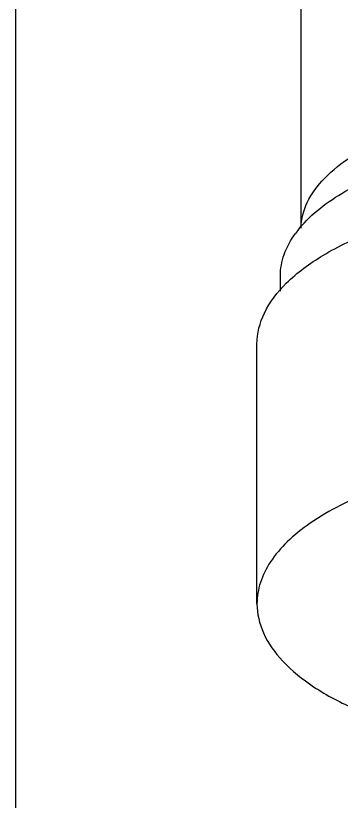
# Model space of a CAD drawing. Extents: x 9520 to 10292, y -16148 to -15602.
# Drawn here: x 9881.54 to 9892.67, y -15886.3 to -15859.45 of the extents above; entities that cross this region are included whole.
import ezdxf

# ---------------------------------------------------------------- set-up
doc = ezdxf.new("R2010")
doc.units = 0
doc.header["$MEASUREMENT"] = 0
doc.layers.get('0').update_dxf_attribs({"linetype": 'CONTINUOUS'})

msp = doc.modelspace()

# ---------------------------------------------------------------- linework, layer by layer
at = {"color": 7, "linetype": 'Continuous'}
for p, q in [((9881.54, -15958.338), (9881.54, -15824.338)), ((9891.29, -15847.288), (9891.29, -15866.709)), ((9890.59, -15868.868), (9890.59, -15868.35)), ((9889.79, -15879.55), (9889.79, -15870.68))]:
    msp.add_line(p, q, dxfattribs=at)
msp.add_arc((9894.013, -15869.007), 3.594, 140.6487, 143.9346, dxfattribs=at)
for points, knots in [([(9891.291, -15866.692), (9891.301, -15866.398), (9891.473, -15865.768), (9892.106, -15864.934), (9893.065, -15864.187), (9894.073, -15863.666), (9895.008, -15863.298), (9896.076, -15862.952), (9897.53, -15862.618), (9899.374, -15862.376), (9900.645, -15862.322), (9901.29, -15862.322)], [0, 0, 0, 0, 0.075617, 0.161999, 0.264762, 0.385394, 0.45214, 0.522747, 0.673712, 0.834395, 1, 1, 1, 1]), ([(9891.234, -15866.729), (9891.659, -15866.209), (9892.916, -15865.282), (9895.266, -15864.343), (9898.14, -15863.739), (9900.215, -15863.603), (9901.29, -15863.603)], [0, 0, 0, 0, 0.18672, 0.423648, 0.700842, 1, 1, 1, 1]), ([(9890.59, -15868.35), (9890.59, -15868.1), (9890.687, -15867.575), (9890.947, -15867.112), (9891.108, -15866.892)], [0, 0, 0, 0, 0.478254, 1, 1, 1, 1]), ([(9890.792, -15868.597), (9891.165, -15868.228), (9892.104, -15867.546), (9893.149, -15867.06), (9893.731, -15866.835)], [0, 0, 0, 0, 0.457061, 1, 1, 1, 1]), ([(9889.79, -15870.68), (9889.79, -15870.315), (9889.995, -15869.524), (9890.493, -15868.894), (9890.792, -15868.597)], [0, 0, 0, 0, 0.464167, 1, 1, 1, 1]), ([(9896.482, -15874.915), (9895.55, -15875.106), (9893.856, -15875.572), (9891.958, -15876.49), (9890.833, -15877.386), (9890.244, -15878.07), (9889.876, -15878.795), (9889.79, -15879.306), (9889.79, -15879.55)], [0, 0, 0, 0, 0.32892, 0.605517, 0.721916, 0.824323, 0.91541, 1, 1, 1, 1]), ([(9889.79, -15879.55), (9889.79, -15879.89), (9889.966, -15880.622), (9890.676, -15881.598), (9891.771, -15882.47), (9893.212, -15883.227), (9894.951, -15883.846), (9897.655, -15884.475), (9899.817, -15884.653), (9901.29, -15884.653)], [0, 0, 0, 0, 0.075519, 0.161394, 0.263684, 0.384093, 0.521449, 0.672782, 1, 1, 1, 1])]:
    msp.add_open_spline(points, degree=3, knots=knots, dxfattribs=at)

doc.saveas('drawing.dxf')
